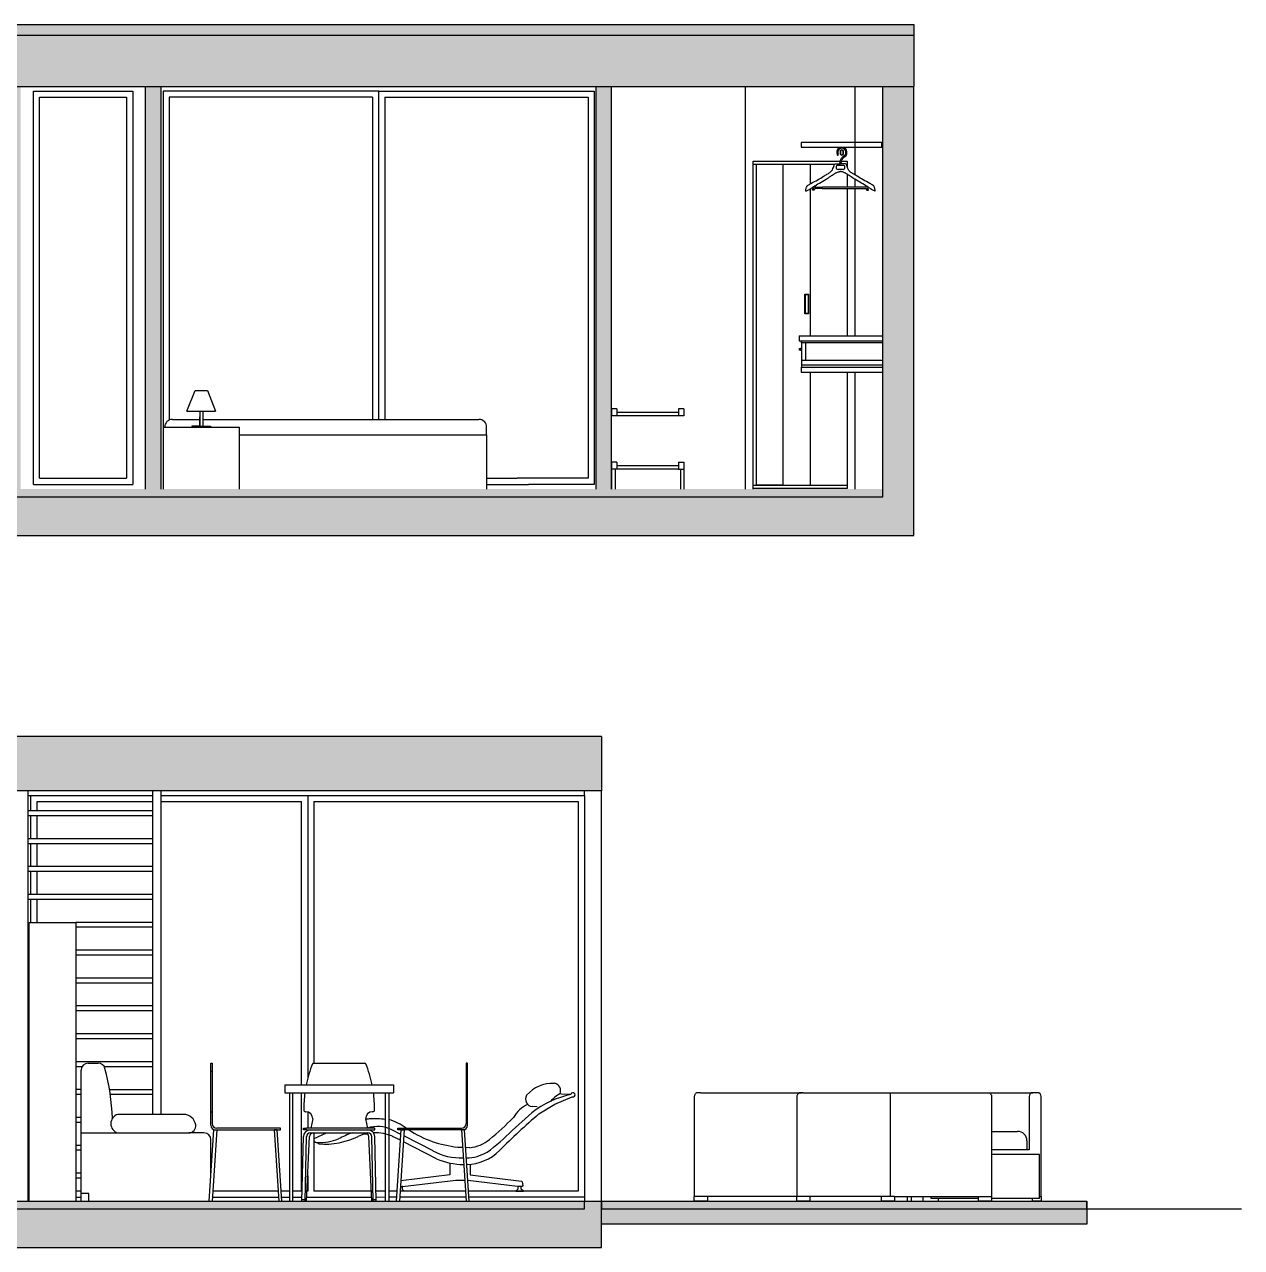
# Model space of a CAD drawing. Header units: millimetres. Extents: x -3745 to -2236, y -1766 to -977.
# Drawn here: x -3022 to -2236, y -1766 to -977 of the extents above; entities that cross this region are included whole.
import ezdxf

# ---------------------------------------------------------------- set-up
doc = ezdxf.new("R2010")
doc.units = ezdxf.units.MM
for name, color, linetype in [('A-DOOR-FULL', 3, 'Continuous'), ('A-FLOOR-LEVL', 3, 'Continuous'), ('A-FURN', 9, 'Continuous'), ('A-GLAZ-FULL', 4, 'Continuous'), ('A-WALL-FULL-EXTR', 1, 'Continuous'), ('A-WALL-FULL-INTR', 2, 'Continuous'), ('campiture muri sezionati', 253, 'Continuous')]:
    doc.layers.add(name, color=color, linetype=linetype)
doc.layers.add('A-SECT-MCUT', color=1, linetype='Continuous', lineweight=25)

msp = doc.modelspace()

# ---------------------------------------------------------------- hatches: boundary and pattern name
at = {"layer": 'campiture muri sezionati'}
h = msp.add_hatch(color=256, dxfattribs=at)
h.dxf.hatch_style = 1
h.paths.add_polyline_path([(-2447.31, -1276.51), (-2467.31, -1276.51), (-2467.31, -1281.51), (-3740.08, -1281.51), (-3740.08, -1276.51), (-3745.08, -1276.51), (-3745.08, -1306.51), (-2447.31, -1306.51)])
h.paths.add_polyline_path([(-2467.31, -1276.51), (-3421.31, -1276.51, -0.095619), (-3422.27, -1276.51), (-3439.52, -1276.51), (-3439.65, -1276.55), (-3439.67, -1276.53), (-3444.33, -1276.53), (-3444.67, -1276.53), (-3444.69, -1276.51), (-3460.86, -1276.51, -0.102603), (-3461.89, -1276.51), (-3740.08, -1276.51), (-3740.08, -1281.51), (-2467.31, -1281.51)])
h.paths.add_polyline_path([(-2447.31, -983.51), (-3745.08, -983.51), (-3745.08, -1016.51), (-2447.31, -1016.51)])
h.paths.add_polyline_path([(-2447.31, -976.51), (-3745.08, -976.51), (-3745.08, -983.51), (-2447.31, -983.51)])
h = msp.add_hatch(color=256, dxfattribs=at)
h.dxf.hatch_style = 1
h.paths.add_polyline_path([(-3324.57, -1016.51), (-3334.52, -1016.51), (-3334.52, -1276.51), (-3324.57, -1276.51)])
h.paths.add_polyline_path([(-3024.19, -1016.51), (-3034.2, -1016.51), (-3034.2, -1276.51), (-3024.19, -1276.51)])
h.paths.add_polyline_path([(-2933.45, -1016.51), (-2943.45, -1016.51), (-2943.45, -1276.51), (-2933.45, -1276.51)])
h.paths.add_polyline_path([(-2642.53, -1016.51), (-2652.48, -1016.51), (-2652.48, -1276.51), (-2642.53, -1276.51), (-2642.53, -1263.68)])
h.paths.add_polyline_path([(-2447.31, -1016.51), (-2467.31, -1016.51), (-2467.31, -1276.51), (-2447.31, -1276.51)])
h = msp.add_hatch(color=256, dxfattribs=at)
h.dxf.hatch_style = 1
h.paths.add_polyline_path([(-2649.03, -1736.31), (-2660.03, -1736.31), (-2660.03, -1741.31), (-3305.43, -1741.31), (-3305.43, -1736.31), (-3325.49, -1736.31), (-3325.76, -1766.31), (-2649.03, -1766.31)])
h.paths.add_polyline_path([(-2660.03, -1736.31), (-3305.43, -1736.31), (-3305.43, -1741.31), (-2660.03, -1741.31)], flags=17)
h.paths.add_polyline_path([(-3305.43, -1471.31), (-3323.13, -1471.31), (-3325.49, -1736.31), (-3305.43, -1736.31)])
h.paths.add_polyline_path([(-2649.03, -1436.31), (-3323.13, -1436.31), (-3323.13, -1471.31), (-2649.03, -1471.31)])
h = msp.add_hatch(color=256, dxfattribs=at)
h.dxf.hatch_style = 1
h.paths.add_polyline_path([(-2335.78, -1736.31), (-2649.03, -1736.31), (-2649.03, -1751.31), (-2335.78, -1751.31)])

# ---------------------------------------------------------------- linework, layer by layer
at = {"layer": 'A-DOOR-FULL'}
for points in [[(-2551.01, -1276.51), (-2551.01, -1064.72)], [(-2551.01, -1064.72), (-2494.79, -1064.72)], [(-2494.05, -1064.72), (-2490.41, -1064.72)], [(-2490.41, -1064.72), (-2490.41, -1068.34)], [(-2551.01, -1066.72), (-2498.41, -1066.72)], [(-2549.01, -1274.11), (-2549.01, -1066.72)], [(-2531.69, -1274.11), (-2531.69, -1066.72)], [(-2514.37, -1066.72), (-2514.37, -1079.55)], [(-2491.07, -1066.72), (-2490.41, -1066.72)], [(-2490.41, -1073.17), (-2490.41, -1081.48)], [(-2514.37, -1082.69), (-2514.37, -1177.51)], [(-2490.41, -1082.48), (-2490.41, -1177.51)], [(-2514.37, -1201.14), (-2514.37, -1274.11)], [(-2490.41, -1201.14), (-2490.41, -1276.11)], [(-2551.01, -1274.11), (-2490.41, -1274.11)], [(-2490.41, -1276.11), (-2551.01, -1276.11)], [(-2531.69, -1274.11), (-2549.01, -1274.11)]]:
    msp.add_lwpolyline(points, dxfattribs=at)
msp.add_lwpolyline([(-2517.63, -1150.7), (-2515.25, -1150.7), (-2515.25, -1163.38), (-2517.63, -1163.38)], close=True, dxfattribs=at)
msp.add_lwpolyline([(-2516.85, -1150.98), (-2516.02, -1150.98, -0.414214), (-2515.53, -1151.48), (-2515.53, -1162.6, -0.414214), (-2516.02, -1163.1), (-2516.85, -1163.1, -0.414214), (-2517.34, -1162.6), (-2517.34, -1151.48, -0.414214)], format="xyb", close=True, dxfattribs=at)
at = {"layer": 'A-FLOOR-LEVL'}
for p, q in [((-3019.56, -1474.31), (-2938.95, -1474.31)), ((-2938.95, -1484.31), (-3019.56, -1484.31)), ((-3019.56, -1487.31), (-2938.95, -1487.31)), ((-2938.95, -1502.31), (-3019.56, -1502.31)), ((-3019.56, -1505.31), (-2938.95, -1505.31)), ((-2938.95, -1520.31), (-3019.56, -1520.31)), ((-3019.56, -1523.31), (-2938.95, -1523.31)), ((-2938.95, -1538.31), (-3019.56, -1538.31)), ((-3019.56, -1541.31), (-2938.95, -1541.31)), ((-2938.95, -1556.31), (-2988.56, -1556.31)), ((-2988.56, -1559.31), (-2938.95, -1559.31)), ((-2938.95, -1574.31), (-2988.56, -1574.31)), ((-2988.56, -1577.31), (-2938.95, -1577.31)), ((-2938.95, -1592.31), (-2988.56, -1592.31)), ((-2988.56, -1595.31), (-2938.95, -1595.31)), ((-2938.95, -1610.31), (-2988.56, -1610.31)), ((-2988.56, -1613.31), (-2938.95, -1613.31)), ((-2938.95, -1628.31), (-2988.56, -1628.31)), ((-2988.56, -1631.31), (-2938.95, -1631.31)), ((-2938.95, -1646.31), (-2988.56, -1646.31)), ((-2988.56, -1649.31), (-2984.33, -1649.31)), ((-2970.26, -1649.31), (-2938.95, -1649.31)), ((-2985.09, -1664.31), (-2988.56, -1664.31)), ((-2966.71, -1664.31), (-2938.95, -1664.31)), ((-2988.56, -1667.31), (-2985.09, -1667.31)), ((-2966.25, -1667.31), (-2938.95, -1667.31)), ((-2985.09, -1682.31), (-2988.56, -1682.31)), ((-2988.56, -1685.31), (-2985.09, -1685.31)), ((-2985.09, -1700.31), (-2988.56, -1700.31)), ((-2988.56, -1703.31), (-2985.09, -1703.31)), ((-2985.09, -1718.31), (-2988.56, -1718.31)), ((-2988.56, -1721.31), (-2985.09, -1721.31))]:
    msp.add_line(p, q, dxfattribs=at)
for points in [[(-3740.08, -1276.51), (-3740.08, -1281.51), (-2467.31, -1281.51), (-2467.31, -1276.51)], [(-3305.43, -1736.31), (-3305.43, -1741.31), (-2660.03, -1741.31), (-2660.03, -1736.31)], [(-2649.03, -1736.31), (-2649.03, -1741.31), (-2335.71, -1741.31), (-2335.71, -1736.39)]]:
    msp.add_lwpolyline(points, dxfattribs=at)
at = {"layer": 'A-FURN'}
for p, q in [((-2493.03, -1067.48), (-2496.29, -1067.48)), ((-2493.03, -1070.15), (-2496.29, -1070.15)), ((-2494.91, -1071.55), (-2494.74, -1071.55)), ((-2494.57, -1071.55), (-2494.74, -1071.55)), ((-2511.31, -1081.51), (-2506.26, -1081.51)), ((-2480.27, -1081.51), (-2506.26, -1081.51)), ((-2478.17, -1081.51), (-2480.27, -1081.51)), ((-2506.46, -1082.48), (-2511, -1082.48)), ((-2506.46, -1082.48), (-2478.48, -1082.48)), ((-2521.4, -1177.51), (-2467.31, -1177.51)), ((-2521.4, -1177.51), (-2521.4, -1180.89)), ((-2521.4, -1180.89), (-2467.31, -1180.89)), ((-2516.97, -1182.01), (-2519.78, -1182.01)), ((-2519.78, -1182.01), (-2519.78, -1196.28)), ((-2516.97, -1193.47), (-2516.97, -1182.01)), ((-2519.78, -1185.66), (-2520.49, -1185.66)), ((-2520.49, -1186.9), (-2519.78, -1186.9)), ((-2520.07, -1197.76), (-2520.07, -1201.14)), ((-2520.07, -1197.76), (-2467.31, -1197.76)), ((-2467.31, -1193.47), (-2519.78, -1193.47)), ((-2519.78, -1196.28), (-2467.31, -1196.28)), ((-2520.07, -1201.14), (-2467.31, -1201.14)), ((-2916.78, -1226.31), (-2911.52, -1212.86)), ((-2911.52, -1212.86), (-2903.53, -1212.86)), ((-2903.53, -1212.86), (-2898.27, -1226.31)), ((-2916.78, -1226.31), (-2898.27, -1226.31)), ((-2908.52, -1226.31), (-2908.52, -1235.96)), ((-2908.52, -1235.96), (-2908.52, -1229.96)), ((-2906.52, -1226.31), (-2906.52, -1235.96)), ((-2906.52, -1231.51), (-2728.19, -1231.51)), ((-2642.53, -1224.79), (-2642.53, -1229.29)), ((-2639.16, -1224.79), (-2642.53, -1224.79)), ((-2642.53, -1229.29), (-2642.53, -1229.29)), ((-2642.53, -1229.29), (-2642.53, -1229.29)), ((-2642.53, -1229.29), (-2642.53, -1229.29)), ((-2642.53, -1229.29), (-2642.53, -1229.29)), ((-2642.53, -1229.29), (-2642.53, -1229.29)), ((-2642.53, -1229.29), (-2642.53, -1229.29)), ((-2595.85, -1229.29), (-2642.53, -1229.29)), ((-2639.16, -1224.79), (-2639.16, -1229.29)), ((-2599.22, -1227.04), (-2639.16, -1227.04)), ((-2599.22, -1224.79), (-2599.22, -1229.29)), ((-2595.85, -1224.79), (-2599.22, -1224.79)), ((-2595.85, -1224.79), (-2595.85, -1229.29)), ((-2932.03, -1236.51), (-2883.02, -1236.51)), ((-2908.52, -1235.96), (-2913.52, -1235.96)), ((-2913.52, -1235.96), (-2913.52, -1236.51)), ((-2908.52, -1235.96), (-2906.52, -1235.96)), ((-2906.52, -1235.96), (-2901.52, -1235.96)), ((-2901.52, -1235.96), (-2901.52, -1236.51)), ((-2883.02, -1236.51), (-2883.02, -1276.51)), ((-2723.19, -1241.51), (-2723.19, -1236.51)), ((-2883.02, -1241.51), (-2723.19, -1241.51)), ((-2723.19, -1241.51), (-2723.19, -1276.51)), ((-2642.53, -1259.18), (-2642.53, -1263.68)), ((-2639.16, -1259.18), (-2642.53, -1259.18)), ((-2639.16, -1259.18), (-2639.16, -1263.68)), ((-2599.22, -1261.43), (-2639.16, -1261.43)), ((-2599.22, -1259.18), (-2599.22, -1263.68)), ((-2599.22, -1259.18), (-2595.85, -1259.18)), ((-2595.85, -1259.18), (-2595.85, -1263.68)), ((-2599.22, -1263.68), (-2642.53, -1263.68)), ((-2642.53, -1263.68), (-2642.53, -1276.51)), ((-2640.28, -1263.68), (-2640.28, -1276.51)), ((-2599.22, -1263.68), (-2598.1, -1263.68)), ((-2598.1, -1263.68), (-2598.1, -1276.51)), ((-2598.1, -1263.68), (-2595.85, -1263.68)), ((-2595.85, -1263.68), (-2595.85, -1276.51)), ((-3018.56, -1736.31), (-3018.56, -1556.31)), ((-3018.56, -1556.31), (-2988.56, -1556.31)), ((-2988.56, -1556.31), (-2988.56, -1736.31)), ((-2980.59, -1647.31), (-2974, -1647.31)), ((-2901.41, -1687.31), (-2901.41, -1647.31)), ((-2901.41, -1647.31), (-2900.41, -1647.31)), ((-2900.41, -1647.31), (-2900.41, -1686.31)), ((-2835.13, -1647.31), (-2801.77, -1647.31)), ((-2736.49, -1647.31), (-2736.49, -1686.31)), ((-2735.49, -1647.31), (-2736.49, -1647.31)), ((-2735.49, -1687.31), (-2735.49, -1647.31)), ((-2985.09, -1736.31), (-2985.09, -1651.81)), ((-2985.09, -1736.31), (-2985.09, -1651.81)), ((-2901.41, -1652.31), (-2900.41, -1652.31)), ((-2735.49, -1652.31), (-2736.49, -1652.31)), ((-2853.45, -1661.31), (-2783.45, -1661.31)), ((-2853.45, -1661.31), (-2853.45, -1666.31)), ((-2853.45, -1666.31), (-2783.45, -1666.31)), ((-2850.45, -1666.31), (-2850.45, -1736.31)), ((-2848.45, -1736.31), (-2848.45, -1666.31)), ((-2788.45, -1736.31), (-2788.45, -1666.31)), ((-2786.45, -1666.31), (-2786.45, -1736.31)), ((-2783.45, -1661.31), (-2783.45, -1666.31)), ((-2679.22, -1660.26), (-2679.62, -1660.29)), ((-2367.6, -1666.31), (-2370.38, -1666.31)), ((-2675.82, -1666.91), (-2674.88, -1667.13)), ((-2674.88, -1667.13), (-2668.8, -1667.25)), ((-2372.88, -1668.81), (-2372.88, -1703.31)), ((-2365.1, -1703.31), (-2365.1, -1668.81)), ((-2919.01, -1680.31), (-2961.46, -1680.31)), ((-2901.41, -1678.62), (-2900.41, -1678.62)), ((-2840.25, -1678.62), (-2839.96, -1678.62)), ((-2796.65, -1678.62), (-2796.94, -1678.62)), ((-2735.49, -1678.62), (-2736.49, -1678.62)), ((-2694, -1679.29), (-2706.69, -1690.75)), ((-2690.65, -1675.45), (-2693.89, -1675.2)), ((-2856.41, -1689.31), (-2897.41, -1689.31)), ((-2856.41, -1690.31), (-2856.41, -1689.31)), ((-2841.45, -1690.31), (-2841.45, -1689.31)), ((-2841.45, -1689.31), (-2839.45, -1689.31)), ((-2797.45, -1689.31), (-2839.45, -1689.31)), ((-2835.46, -1683.12), (-2836.83, -1689.31)), ((-2801.44, -1683.12), (-2800.07, -1689.31)), ((-2795.45, -1689.31), (-2797.45, -1689.31)), ((-2795.45, -1690.31), (-2795.45, -1689.31)), ((-2780.49, -1690.31), (-2780.49, -1689.31)), ((-2780.49, -1689.31), (-2739.49, -1689.31)), ((-2985.09, -1692.31), (-2915.55, -1692.31)), ((-2905.75, -1692.31), (-2915.55, -1692.31)), ((-2902.41, -1736.31), (-2899.41, -1690.31)), ((-2901.25, -1718.52), (-2901.25, -1696.81)), ((-2897.41, -1690.31), (-2900.41, -1736.31)), ((-2899.41, -1690.31), (-2897.41, -1690.31)), ((-2898.41, -1690.31), (-2856.41, -1690.31)), ((-2858.41, -1690.31), (-2860.41, -1690.31)), ((-2860.41, -1690.31), (-2857.41, -1736.31)), ((-2855.41, -1736.31), (-2858.41, -1690.31)), ((-2842.45, -1736.31), (-2841.55, -1694.71)), ((-2839.45, -1690.31), (-2841.45, -1690.31)), ((-2840.45, -1736.31), (-2839.55, -1694.71)), ((-2839.45, -1690.31), (-2797.45, -1690.31)), ((-2839.45, -1736.31), (-2837.64, -1694.7)), ((-2837.05, -1692.31), (-2799.85, -1692.31)), ((-2834.69, -1695.93), (-2826.64, -1692.31)), ((-2797.45, -1736.31), (-2799.26, -1694.7)), ((-2797.45, -1690.31), (-2795.45, -1690.31)), ((-2796.45, -1736.31), (-2797.35, -1694.71)), ((-2794.45, -1736.31), (-2795.35, -1694.71)), ((-2778.68, -1693.23), (-2784.53, -1690.24)), ((-2778.93, -1697.08), (-2783.93, -1694.5)), ((-2781.49, -1736.31), (-2778.49, -1690.31)), ((-2738.49, -1690.31), (-2780.49, -1690.31)), ((-2776.49, -1690.31), (-2779.49, -1736.31)), ((-2778.49, -1690.31), (-2776.49, -1690.31)), ((-2757.84, -1703.86), (-2776.74, -1694.21)), ((-2737.49, -1690.31), (-2739.49, -1690.31)), ((-2739.49, -1690.31), (-2736.49, -1736.31)), ((-2734.49, -1736.31), (-2737.49, -1690.31)), ((-2397.09, -1691.31), (-2380.3, -1691.31)), ((-2374.3, -1697.31), (-2374.3, -1703.31)), ((-2831.58, -1699.39), (-2832.29, -1698.46)), ((-2755.62, -1709.1), (-2776.99, -1698.07)), ((-2741.79, -1701.43), (-2738.75, -1701.59)), ((-2734.15, -1701.84), (-2736.75, -1701.7)), ((-2746.89, -1711.8), (-2746.89, -1719.43)), ((-2733.88, -1712.55), (-2733.88, -1719.43)), ((-2746.9, -1719.43), (-2778.64, -1723.25)), ((-2733.88, -1719.43), (-2700.61, -1723.43)), ((-2778.87, -1726.89), (-2777.53, -1726.89)), ((-2777.68, -1726.83), (-2777.75, -1728.72)), ((-2777.75, -1728.72), (-2776.39, -1729.81)), ((-2777.53, -1726.89), (-2777.68, -1726.83)), ((-2777.52, -1726.89), (-2743.15, -1722.7)), ((-2743.15, -1722.7), (-2737.62, -1722.7)), ((-2703.25, -1726.89), (-2735.36, -1722.98)), ((-2703.03, -1728.72), (-2704.39, -1729.81)), ((-2703.25, -1726.89), (-2703.1, -1726.83)), ((-2700.87, -1726.85), (-2703.25, -1726.89)), ((-2700.85, -1726.89), (-2703.25, -1726.89)), ((-2703.1, -1726.83), (-2703.03, -1728.72)), ((-2700.83, -1728.72), (-2700.87, -1726.85)), ((-2700.17, -1726.82), (-2700.85, -1726.89)), ((-2699.47, -1729.81), (-2700.83, -1728.72)), ((-2700.61, -1723.43), (-2700.23, -1723.89)), ((-2700.23, -1723.89), (-2699.88, -1726.35)), ((-2699.88, -1726.35), (-2700.17, -1726.82)), ((-2980.09, -1731.31), (-2985.09, -1731.31)), ((-2980.09, -1736.31), (-2980.09, -1731.31)), ((-2842.45, -1736.31), (-2840.45, -1736.31)), ((-2842.43, -1735.27), (-2839.41, -1735.27)), ((-2840.45, -1736.31), (-2839.45, -1736.31)), ((-2797.5, -1735.27), (-2794.47, -1735.27)), ((-2797.45, -1736.31), (-2796.45, -1736.31)), ((-2796.45, -1736.31), (-2794.45, -1736.31)), ((-2776.39, -1729.81), (-2779.06, -1729.81)), ((-2704.39, -1729.81), (-2699.47, -1729.81))]:
    msp.add_line(p, q, dxfattribs=at)
for points in [[(-2520.07, -1055.79), (-2467.9, -1055.79), (-2467.9, -1052.78), (-2520.07, -1052.78), (-2520.07, -1055.79)], [(-2497.24, -1066.44), (-2494.74, -1066.44)], [(-2492.24, -1066.44), (-2494.74, -1066.44)], [(-2519.78, -1182.01), (-2519.78, -1180.89)], [(-2467.31, -1182.01), (-2516.97, -1182.01)], [(-2519.78, -1196.28), (-2519.78, -1197.76)], [(-2926.1, -1231.51), (-2908.52, -1231.51)], [(-2932.03, -1236.51), (-2932.03, -1276.51)], [(-2584.95, -1666.31), (-2519.53, -1666.31)], [(-2518.7, -1666.31), (-2462.28, -1666.31)], [(-2462.57, -1666.31), (-2462.57, -1733.31)], [(-2399.59, -1666.31), (-2370.38, -1666.31)], [(-2589.12, -1703.31), (-2589.12, -1733.31)], [(-2522.86, -1703.31), (-2522.86, -1733.31)], [(-2372.88, -1703.31), (-2397.09, -1703.31)], [(-2366.11, -1733.31), (-2365.1, -1733.31), (-2365.1, -1703.31)], [(-2366.11, -1734.59), (-2366.11, -1706.31), (-2397.09, -1706.31)], [(-2580.67, -1733.31), (-2580.67, -1736.31), (-2589.12, -1736.31), (-2589.12, -1733.31)], [(-2522.86, -1733.31), (-2589.12, -1733.31)], [(-2514.41, -1733.31), (-2514.41, -1736.31), (-2522.86, -1736.31), (-2522.86, -1733.31)], [(-2459.79, -1733.31), (-2522.86, -1733.31)], [(-2459.79, -1733.31), (-2459.79, -1736.31), (-2468.24, -1736.31), (-2468.24, -1733.31)], [(-2459.79, -1733.31), (-2459.79, -1736.31), (-2451.33, -1736.31), (-2451.33, -1733.31)], [(-2459.79, -1733.31), (-2397.09, -1733.31)], [(-2449.13, -1733.31), (-2449.13, -1736.31), (-2441.36, -1736.31), (-2441.36, -1733.31)], [(-2405.54, -1734.59), (-2436.11, -1734.59), (-2436.11, -1733.31)], [(-2431.68, -1734.59), (-2431.68, -1736.31)], [(-2397.09, -1733.31), (-2397.09, -1736.31), (-2405.54, -1736.31), (-2405.54, -1733.31)], [(-2366.11, -1734.59), (-2397.09, -1734.59)], [(-2365.1, -1733.31), (-2365.1, -1736.31), (-2370.91, -1736.31), (-2370.91, -1736.31)], [(-2370.91, -1734.59), (-2370.91, -1736.31)]]:
    msp.add_lwpolyline(points, dxfattribs=at)
for points in [[(-2493.8, -1057.54, 0.00216), (-2493.82, -1057.54, 0.410656), (-2494.91, -1058.64), (-2494.91, -1059.73, 1), (-2492.7, -1059.73), (-2492.7, -1058.64, 0.413182)], [(-2493.8, -1057.73, 0.002067), (-2493.82, -1057.73, 0.410552), (-2494.72, -1058.64), (-2494.72, -1059.73, 1), (-2492.89, -1059.73), (-2492.89, -1058.64, 0.413078)]]:
    msp.add_lwpolyline(points, format="xyb", close=True, dxfattribs=at)
msp.add_lwpolyline([(-2521.2, -1185.66), (-2520.49, -1185.66), (-2520.49, -1186.9), (-2521.2, -1186.9)], close=True, dxfattribs=at)
for points in [[(-2584.95, -1666.31), (-2584.95, -1666.31, 0.414214), (-2584.95, -1666.31), (-2586.62, -1666.31, 0.414214), (-2589.12, -1668.81), (-2589.12, -1703.31)], [(-2518.7, -1666.31), (-2518.7, -1666.31, 0.414214), (-2518.7, -1666.31), (-2520.37, -1666.31, 0.414214), (-2522.86, -1668.81), (-2522.86, -1703.31)], [(-2462.28, -1666.31), (-2399.59, -1666.31, -0.414214), (-2397.09, -1668.81), (-2397.09, -1733.31)]]:
    msp.add_lwpolyline(points, format="xyb", dxfattribs=at)
msp.add_polyline3d([(-2689.46, -1680.02, 0), (-2679.09, -1673.78, 0), (-2667.95, -1669.05, 0)], dxfattribs=at)
for centre, radius, start, end in [((-2493.8, -1059.12), 3.33, 300.59414, 207.84316), ((-2493.8, -1059.12), 2.65, 300.04187, 207.84316), ((-2496.44, -1060.52), 0.337, 207.84316, 27.84316), ((-2496.2, -1068.81), 1.33, 93.94987, 266.05013), ((-2493.12, -1068.81), 1.33, 273.94987, 86.05013), ((-2512.24, -1082.88), 0.0622, 185.69527, 22.61199), ((-2477.24, -1082.88), 0.0622, 157.38801, 354.30473), ((-2926.1, -1236.51), 5, 90, 180), ((-2728.19, -1236.51), 5, 0, 90), ((-2980.59, -1651.81), 4.5, 90, 180), ((-2974, -1651.81), 4.5, 15.43467, 90), ((-3110.12, -1688), 145.34, 2.0096, 14.90414), ((-2767.37, -1675.94), 73.88, 157.43722, 168.57444), ((-2835.11, -1647.86), 0.554, 92.00396, 151.22202), ((-2801.79, -1647.86), 0.554, 28.77798, 87.99604), ((-2869.53, -1675.94), 73.88, 11.42556, 22.56278), ((-2767.37, -1675.94), 73.88, 172.50606, 181.1535), ((-2869.53, -1675.94), 73.88, 358.8465, 7.49394), ((-2680.52, -1682.73), 22.45, 87.70525, 138.68828), ((-2680.25, -1664.98), 4.83, 336.38321, 77.72882), ((-2667.48, -1667.73), 1.41, 250.33795, 168.41237), ((-2370.38, -1668.81), 2.5, 90, 180), ((-2367.6, -1668.81), 2.5, 0, 90), ((-2688.03, -1692.73), 20.73, 114.78108, 149.85246), ((-2693.44, -1670.36), 4.63, 148.35017, 211.57033), ((-2693.91, -1671.51), 3.7, 200.21292, 270.36414), ((-2654.6, -1730.29), 64.45, 102.77782, 127.68431), ((-2663.87, -1687.67), 23.95, 119.95233, 138.8996), ((-2959.58, -1686.31), 6.29, 107.4318, 252.5682), ((-2919.01, -1688.31), 8, 8.21321, 90), ((-2840.25, -1677.62), 1, 169.32798, 270), ((-2839.96, -1683.12), 4.5, 0, 90), ((-2796.94, -1683.12), 4.5, 90, 180), ((-2796.65, -1677.62), 1, 270, 10.67202), ((-2371.4, -2047.27), 485.84, 130.89482, 134.99809), ((-2915.55, -1687.81), 4.5, 270, 8.21321), ((-2898.41, -1687.31), 3, 180, 270), ((-2897.41, -1686.31), 3, 180, 270), ((-2793.63, -1709.42), 21.23, 64.60623, 107.73938), ((-2793.8, -1712.86), 30.05, 51.59404, 75.86855), ((-2739.49, -1686.31), 3, 270, 0), ((-2738.49, -1687.31), 3, 270, 0), ((-2841.17, -1550.86), 188.59, 309.4444, 315.80619), ((-2905.75, -1696.81), 4.5, 0, 90), ((-2837.05, -1694.81), 4.5, 90, 178.75464), ((-2837.05, -1694.81), 2.5, 90, 180), ((-2835.14, -1694.81), 2.5, 90, 177.51045), ((-2832.82, -1696.56), 1.97, 161.30969, 285.48827), ((-2830.72, -1667.61), 30.89, 267.07142, 292.39595), ((-2827.86, -1649.93), 49.6, 265.69302, 296.00147), ((-2783.49, -1765.08), 77.49, 110.10787, 117.22917), ((-2799.65, -1707.51), 14.52, 91.48765, 116.42193), ((-2801.76, -1694.81), 2.5, 2.48955, 90), ((-2799.85, -1694.81), 4.5, 1.24536, 90), ((-2799.85, -1694.81), 2.5, 360, 90), ((-2795, -1720.57), 28.33, 66.99221, 92.30521), ((-2734.41, -1629.19), 72.61, 237.31921, 264.16464), ((-2736.54, -1678.12), 23.83, 275.77372, 309.58333), ((-2816.18, -1580.42), 155.44, 306.87025, 314.78273), ((-2380.3, -1697.31), 6, 0, 90), ((-2740.78, -1673.84), 34.53, 240.38319, 274.0927), ((-2736.46, -1681.27), 27.12, 270.3117, 299.93486), ((-2737.28, -1680.74), 32.06, 272.24978, 314.21314), ((-2737.51, -1665.29), 47.4, 247.5395, 269.36805)]:
    msp.add_arc(centre, radius, start, end, dxfattribs=at)
for points in [[(-2493.97, -1066.44), (-2494.09, -1066.02), (-2494.15, -1065.81), (-2494.44, -1065.75), (-2494.89, -1065.75), (-2495.15, -1065.78), (-2495.25, -1065.86), (-2495.37, -1066.18), (-2495.43, -1066.44)], [(-2517.09, -1084.21), (-2515.34, -1083.39), (-2514.27, -1082.7), (-2512.08, -1081.21), (-2508.32, -1078.94), (-2504.02, -1076.41), (-2500.99, -1074.46), (-2498.99, -1073.12), (-2497.48, -1072.22), (-2496.59, -1071.83), (-2495.56, -1071.57), (-2494.91, -1071.55)], [(-2513.77, -1079.23), (-2509.39, -1076.8), (-2505.58, -1074.57), (-2503.42, -1073.29), (-2501.56, -1072.07), (-2500.65, -1071.25), (-2499.95, -1070.33), (-2499.28, -1068.87), (-2498.85, -1067.65), (-2498.64, -1066.99), (-2498.09, -1066.53), (-2497.24, -1066.44)], [(-2472.39, -1084.21), (-2474.14, -1083.39), (-2475.21, -1082.7), (-2477.4, -1081.21), (-2481.16, -1078.94), (-2485.46, -1076.41), (-2488.49, -1074.46), (-2490.49, -1073.12), (-2492, -1072.22), (-2492.89, -1071.83), (-2493.92, -1071.57), (-2494.57, -1071.55)], [(-2475.71, -1079.23), (-2480.09, -1076.8), (-2483.9, -1074.57), (-2486.06, -1073.29), (-2487.92, -1072.07), (-2488.83, -1071.25), (-2489.53, -1070.33), (-2490.2, -1068.87), (-2490.63, -1067.65), (-2490.84, -1066.99), (-2491.39, -1066.53), (-2492.24, -1066.44)], [(-2517.09, -1084.21), (-2517.03, -1082.88), (-2516.85, -1082.06), (-2516.51, -1081.3), (-2516.21, -1080.78), (-2515.78, -1080.41), (-2513.77, -1079.23)], [(-2512.35, -1081.38), (-2512.57, -1081.77), (-2512.42, -1082.08), (-2512.16, -1082.36), (-2511.85, -1082.67), (-2511.73, -1082.83), (-2511.73, -1082.94), (-2511.77, -1083.06), (-2511.96, -1083.22), (-2512.3, -1083.34), (-2512.49, -1083.34), (-2512.57, -1083.23), (-2512.51, -1083.02), (-2512.42, -1082.85), (-2512.33, -1082.83), (-2512.31, -1082.88)], [(-2511.47, -1080.81), (-2511.63, -1081.01), (-2511.68, -1081.3), (-2511.6, -1081.42), (-2511.31, -1081.51)], [(-2478.01, -1080.81), (-2477.85, -1081.01), (-2477.8, -1081.3), (-2477.88, -1081.42), (-2478.17, -1081.51)], [(-2477.13, -1081.38), (-2476.91, -1081.77), (-2477.06, -1082.08), (-2477.32, -1082.36), (-2477.63, -1082.67), (-2477.75, -1082.83), (-2477.75, -1082.94), (-2477.71, -1083.06), (-2477.52, -1083.22), (-2477.18, -1083.34), (-2476.99, -1083.34), (-2476.91, -1083.23), (-2476.97, -1083.02), (-2477.06, -1082.85), (-2477.15, -1082.83), (-2477.17, -1082.88)], [(-2472.39, -1084.21), (-2472.45, -1082.88), (-2472.63, -1082.06), (-2472.97, -1081.3), (-2473.27, -1080.78), (-2473.7, -1080.41), (-2475.71, -1079.23)], [(-2511, -1082.48), (-2511.32, -1082.62), (-2511.54, -1083.05), (-2511.82, -1083.44), (-2512.33, -1083.56), (-2512.79, -1083.5), (-2512.81, -1083.33), (-2512.72, -1083.11), (-2512.55, -1082.77), (-2512.36, -1082.68), (-2512.21, -1082.77), (-2512.19, -1082.85)], [(-2478.48, -1082.48), (-2478.16, -1082.62), (-2477.94, -1083.05), (-2477.66, -1083.44), (-2477.15, -1083.56), (-2476.69, -1083.5), (-2476.67, -1083.33), (-2476.76, -1083.11), (-2476.93, -1082.77), (-2477.12, -1082.68), (-2477.27, -1082.77), (-2477.29, -1082.85)], [(-2788.45, -1683.53), (-2799.09, -1683.28), (-2801.35, -1683.56)]]:
    msp.add_spline(points, degree=3, dxfattribs=at)
msp.add_open_spline([(-2494.96, -1065.75), (-2494.94, -1065.53), (-2494.84, -1064.81), (-2494.54, -1063.79), (-2494.01, -1062.74), (-2493.31, -1062), (-2492.75, -1061.61), (-2492.47, -1061.41)], degree=3, knots=[0.00826449, 0.00826449, 0.00826449, 0.00826449, 0.01404297, 0.02770539, 0.03632232, 0.04524676, 0.0544397, 0.0544397, 0.0544397, 0.0544397], dxfattribs=at)
msp.add_open_spline([(-2494.26, -1065.76), (-2494.03, -1064.19), (-2493.48, -1062.95), (-2492.08, -1061.97)], degree=3, dxfattribs=at)
at = {"layer": 'A-GLAZ-FULL', "ltscale": 0.1}
for p, q in [((-3015.91, -1273.51), (-3015.91, -1019.51)), ((-3015.91, -1019.51), (-2951.73, -1019.51)), ((-3011.91, -1023.51), (-2955.73, -1023.51)), ((-3011.91, -1269.51), (-3011.91, -1023.51)), ((-2955.73, -1023.51), (-2955.73, -1269.51)), ((-2951.73, -1019.51), (-2951.73, -1273.51)), ((-2792.91, -1231.51), (-2792.91, -1019.51)), ((-2792.91, -1231.51), (-2792.91, -1019.51)), ((-3017.56, -1474.31), (-2938.95, -1474.31)), ((-3017.56, -1484.31), (-3017.56, -1474.31)), ((-2933.45, -1474.31), (-2660.03, -1474.31)), ((-2838.76, -1474.31), (-2838.76, -1656.91)), ((-2660.03, -1474.31), (-2660.03, -1733.81)), ((-3013.56, -1478.31), (-2938.95, -1478.31)), ((-3013.56, -1484.31), (-3013.56, -1478.31)), ((-2933.45, -1478.31), (-2842.74, -1478.31)), ((-2842.74, -1661.31), (-2842.74, -1478.31)), ((-2834.79, -1478.31), (-2664.03, -1478.31)), ((-2834.79, -1478.31), (-2834.79, -1647.31)), ((-2664.03, -1478.31), (-2664.03, -1729.81)), ((-3017.56, -1502.31), (-3017.56, -1487.31)), ((-3013.56, -1502.31), (-3013.56, -1487.31)), ((-3017.56, -1520.31), (-3017.56, -1505.31)), ((-3013.56, -1520.31), (-3013.56, -1505.31)), ((-3017.56, -1538.31), (-3017.56, -1523.31)), ((-3013.56, -1538.31), (-3013.56, -1523.31)), ((-3017.56, -1556.31), (-3017.56, -1541.31)), ((-3013.56, -1556.31), (-3013.56, -1541.31)), ((-2842.74, -1729.81), (-2842.74, -1666.31)), ((-2838.75, -1678.78), (-2838.75, -1689.31)), ((-2838.75, -1690.31), (-2838.75, -1690.64)), ((-2834.79, -1692.31), (-2834.79, -1729.81)), ((-2838.74, -1720.03), (-2838.74, -1729.81))]:
    msp.add_line(p, q, dxfattribs=at)
at = {"layer": 'A-GLAZ-FULL'}
for p, q in [((-2792.91, -1019.51), (-2932.16, -1019.51)), ((-2796.91, -1023.51), (-2928.16, -1023.51)), ((-2792.91, -1019.51), (-2653.66, -1019.51)), ((-2788.91, -1023.51), (-2657.66, -1023.51)), ((-3011.91, -1269.51), (-2955.73, -1269.51)), ((-2723.19, -1269.51), (-2703.49, -1269.51)), ((-3015.91, -1273.51), (-2951.73, -1273.51)), ((-2723.19, -1273.51), (-2703.49, -1273.51)), ((-2703.49, -1273.51), (-2696.21, -1273.51)), ((-2985.09, -1729.81), (-2988.56, -1729.81)), ((-2985.09, -1733.94), (-2988.56, -1733.94)), ((-2880.75, -1733.94), (-2900.18, -1733.94)), ((-2880.75, -1729.81), (-2899.99, -1729.81)), ((-2857.84, -1729.81), (-2880.75, -1729.81)), ((-2857.57, -1733.94), (-2880.75, -1733.94)), ((-2850.45, -1729.81), (-2855.84, -1729.81)), ((-2850.45, -1733.94), (-2855.57, -1733.94)), ((-2842.74, -1729.81), (-2848.45, -1729.81)), ((-2842.4, -1733.94), (-2848.45, -1733.94)), ((-2797.55, -1733.94), (-2839.35, -1733.94)), ((-2838.74, -1729.81), (-2839.17, -1729.81)), ((-2797.73, -1729.81), (-2834.79, -1729.81)), ((-2788.45, -1729.81), (-2794.59, -1729.81)), ((-2788.45, -1733.81), (-2794.5, -1733.94)), ((-2781.06, -1729.81), (-2786.45, -1729.81)), ((-2781.33, -1733.81), (-2786.45, -1733.81)), ((-2736.65, -1733.81), (-2779.33, -1733.81)), ((-2736.91, -1729.81), (-2779.06, -1729.81)), ((-2664.03, -1729.81), (-2734.91, -1729.81)), ((-2660.03, -1733.81), (-2734.65, -1733.81))]:
    msp.add_line(p, q, dxfattribs=at)
for points in [[(-2932.16, -1019.51), (-2932.16, -1273.51), (-2932.03, -1273.51)], [(-2928.16, -1023.51), (-2928.16, -1231.95)], [(-2796.91, -1023.51), (-2796.91, -1231.51)], [(-2788.91, -1023.51), (-2788.91, -1231.51)], [(-2657.66, -1023.51), (-2657.66, -1269.51), (-2703.49, -1269.51)], [(-2653.66, -1019.51), (-2653.66, -1273.51), (-2696.21, -1273.51)]]:
    msp.add_lwpolyline(points, dxfattribs=at)
at = {"layer": 'A-SECT-MCUT'}
for points in [[(-2335.71, -1736.39), (-2335.71, -1751.31), (-2649.03, -1751.31)], [(-2335.71, -1741.31), (-2235.71, -1741.31)]]:
    msp.add_lwpolyline(points, dxfattribs=at)
at = {"layer": 'A-WALL-FULL-EXTR'}
for p, q in [((-3745.08, -976.51), (-2447.31, -976.51)), ((-2447.31, -976.51), (-2447.31, -1016.51)), ((-3745.08, -983.51), (-2447.31, -983.51)), ((-3745.08, -1016.51), (-2447.31, -1016.51)), ((-2467.31, -1276.51), (-2467.31, -1016.51)), ((-2447.31, -1276.51), (-2447.31, -1016.51)), ((-2447.31, -1306.51), (-2447.31, -1276.51)), ((-3745.08, -1306.51), (-2447.31, -1306.51)), ((-2649.03, -1436.31), (-3323.13, -1436.31)), ((-2649.03, -1436.31), (-2649.03, -1471.31)), ((-2649.03, -1471.31), (-3323.13, -1471.31)), ((-3019.56, -1471.31), (-3019.56, -1736.31)), ((-2660.03, -1474.31), (-2660.03, -1471.31)), ((-2649.03, -1736.31), (-2649.03, -1471.31)), ((-3305.43, -1736.31), (-2335.71, -1736.39)), ((-2660.03, -1733.81), (-2660.03, -1736.31)), ((-2649.03, -1766.31), (-2649.03, -1736.31)), ((-3325.76, -1766.31), (-2649.03, -1766.31))]:
    msp.add_line(p, q, dxfattribs=at)
at = {"layer": 'A-WALL-FULL-INTR'}
for p, q in [((-2943.45, -1276.51), (-2943.45, -1016.51)), ((-2933.45, -1276.51), (-2933.45, -1016.51)), ((-2652.48, -1276.5), (-2652.48, -1016.51)), ((-2642.53, -1276.51), (-2642.53, -1016.51)), ((-2938.95, -1471.31), (-2938.95, -1680.31)), ((-2933.45, -1680.31), (-2933.45, -1471.31))]:
    msp.add_line(p, q, dxfattribs=at)
for points in [[(-2555.97, -1276.51), (-2555.97, -1016.51)], [(-2485.31, -1073.74), (-2485.31, -1016.51)], [(-2485.31, -1081.51), (-2485.31, -1076.5)], [(-2485.31, -1177.51), (-2485.31, -1082.48)], [(-2485.31, -1276.51), (-2485.31, -1201.14)]]:
    msp.add_lwpolyline(points, dxfattribs=at)

doc.saveas('drawing.dxf')
